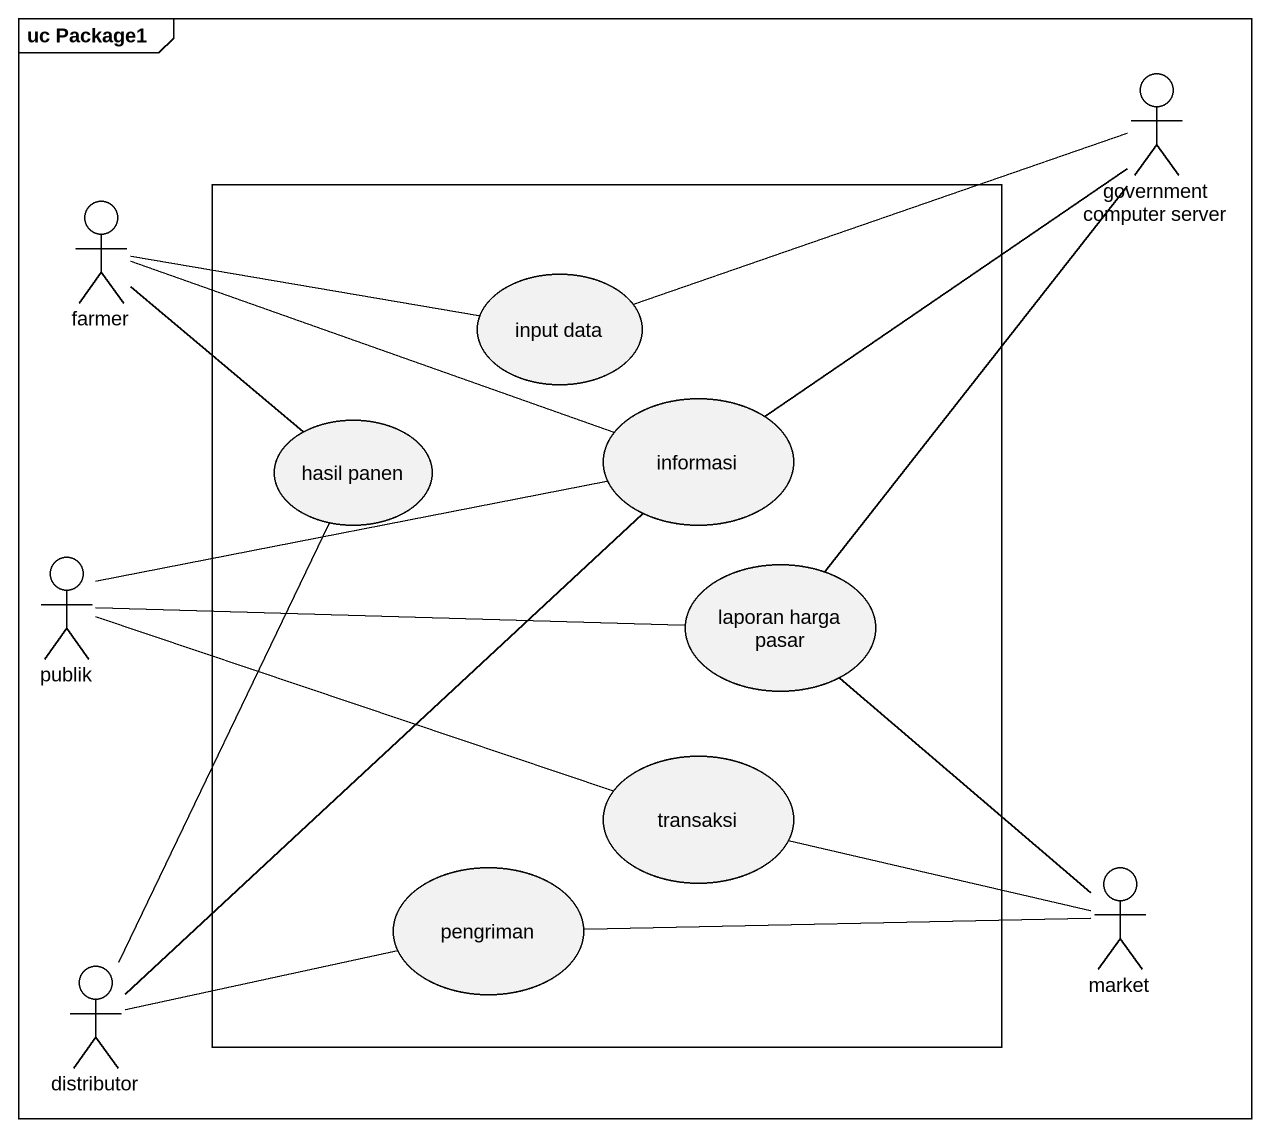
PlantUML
@startuml
mainframe uc Package1
actor "government computer server" as government_computer_server
rectangle " " as rectangle1 {
  usecase "input data" as input_data
  usecase "hasil panen" as hasil_panen
  usecase informasi
  usecase "laporan harga pasar" as laporan_harga_pasar
  usecase transaksi
  usecase pengriman
}
actor farmer
actor publik
actor market
actor distributor
government_computer_server -- informasi
government_computer_server -- laporan_harga_pasar
farmer -right- input_data
farmer -- hasil_panen
farmer -right- informasi
input_data -right- government_computer_server
hasil_panen -- distributor
informasi -left- publik
informasi -- distributor
publik -right- transaksi
laporan_harga_pasar -left- publik
transaksi -right- market
pengriman -right- market
market -up- laporan_harga_pasar
distributor -right- pengriman
@enduml
